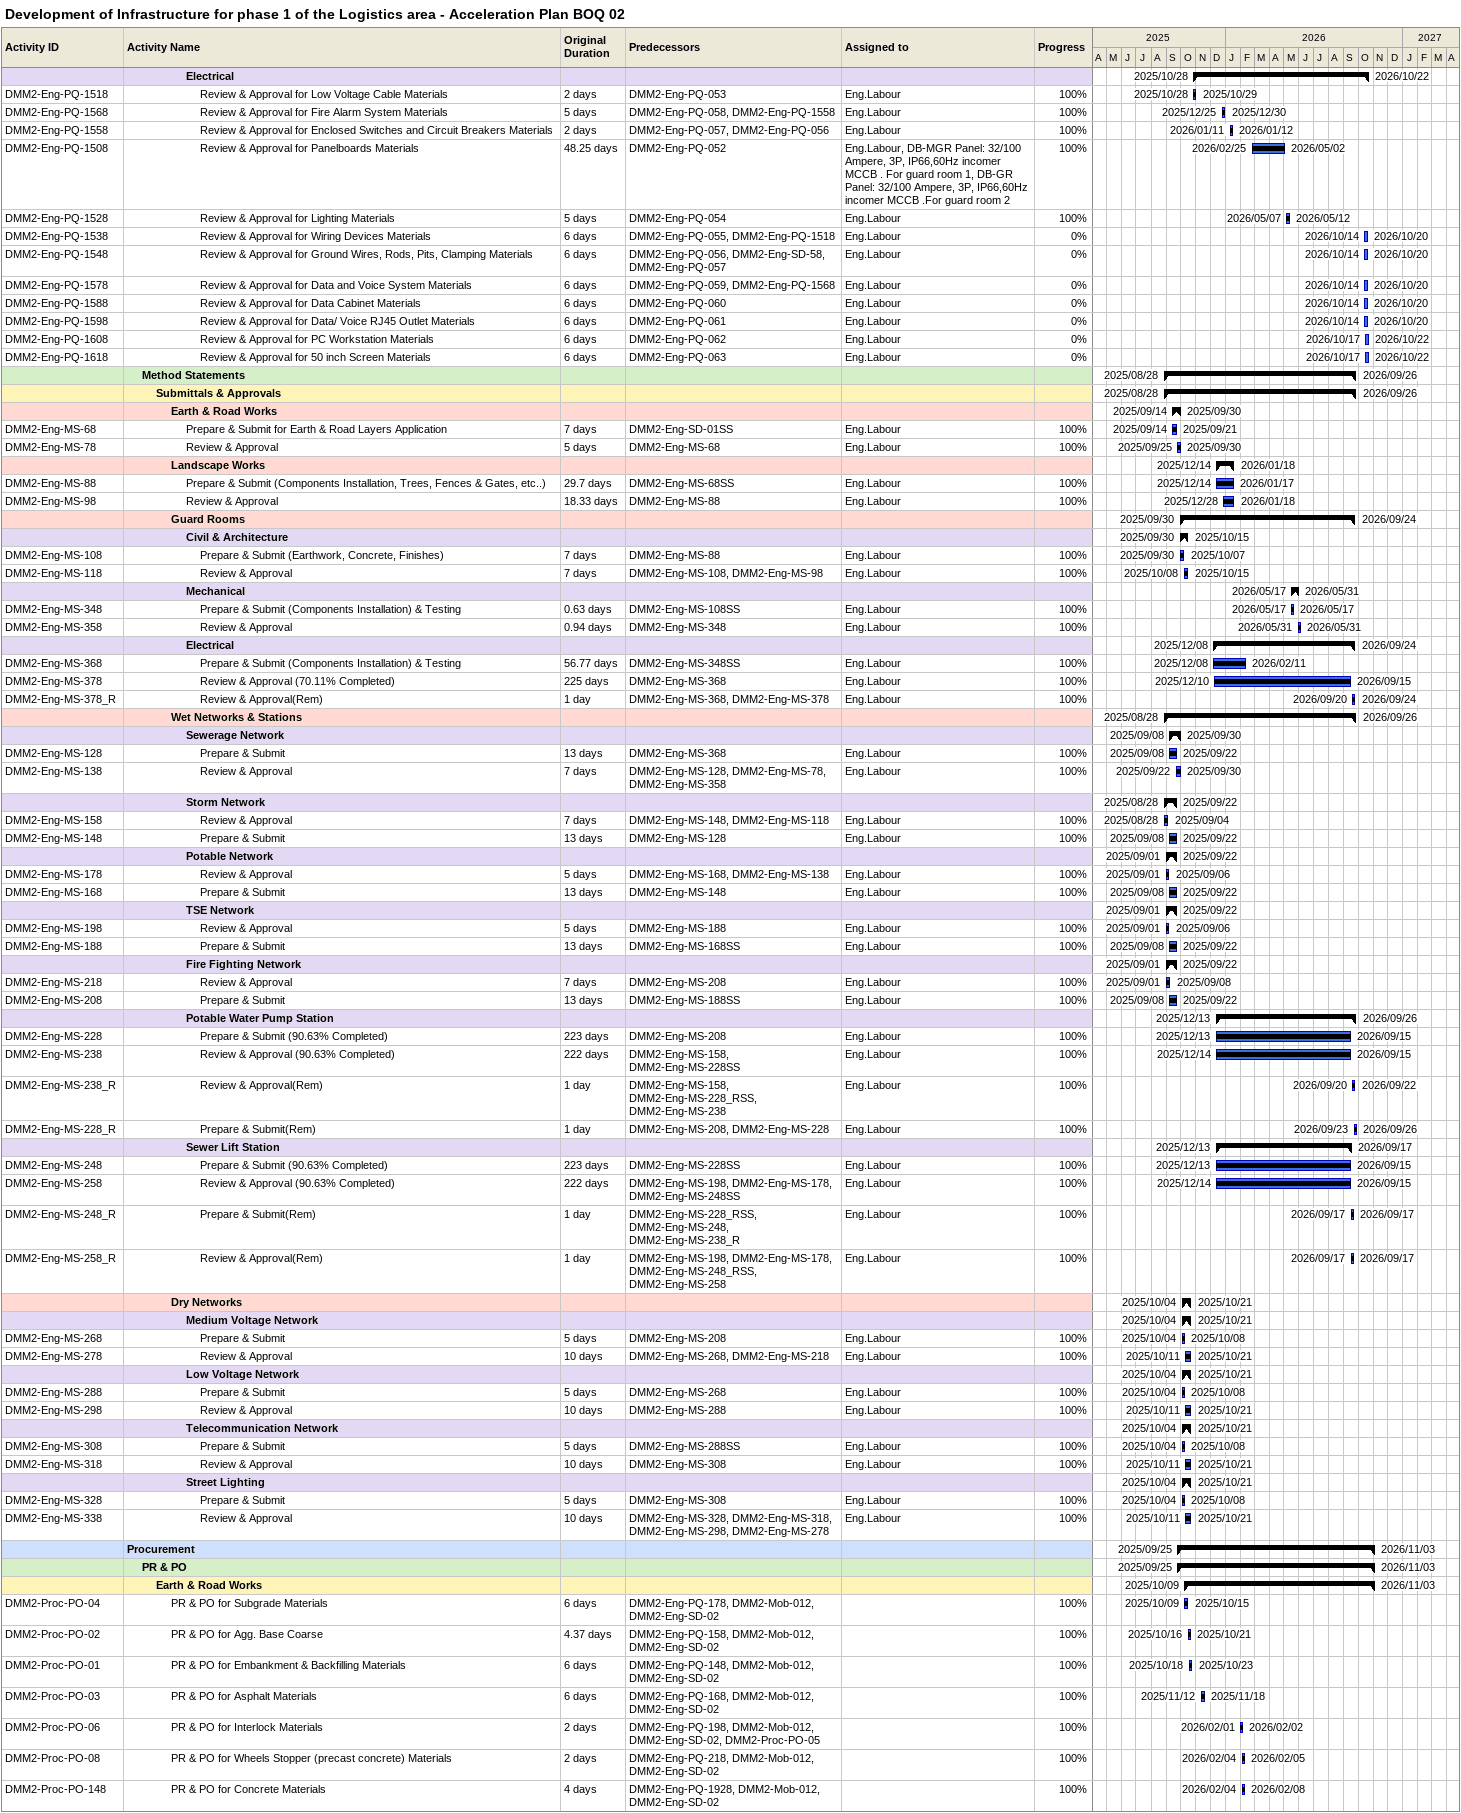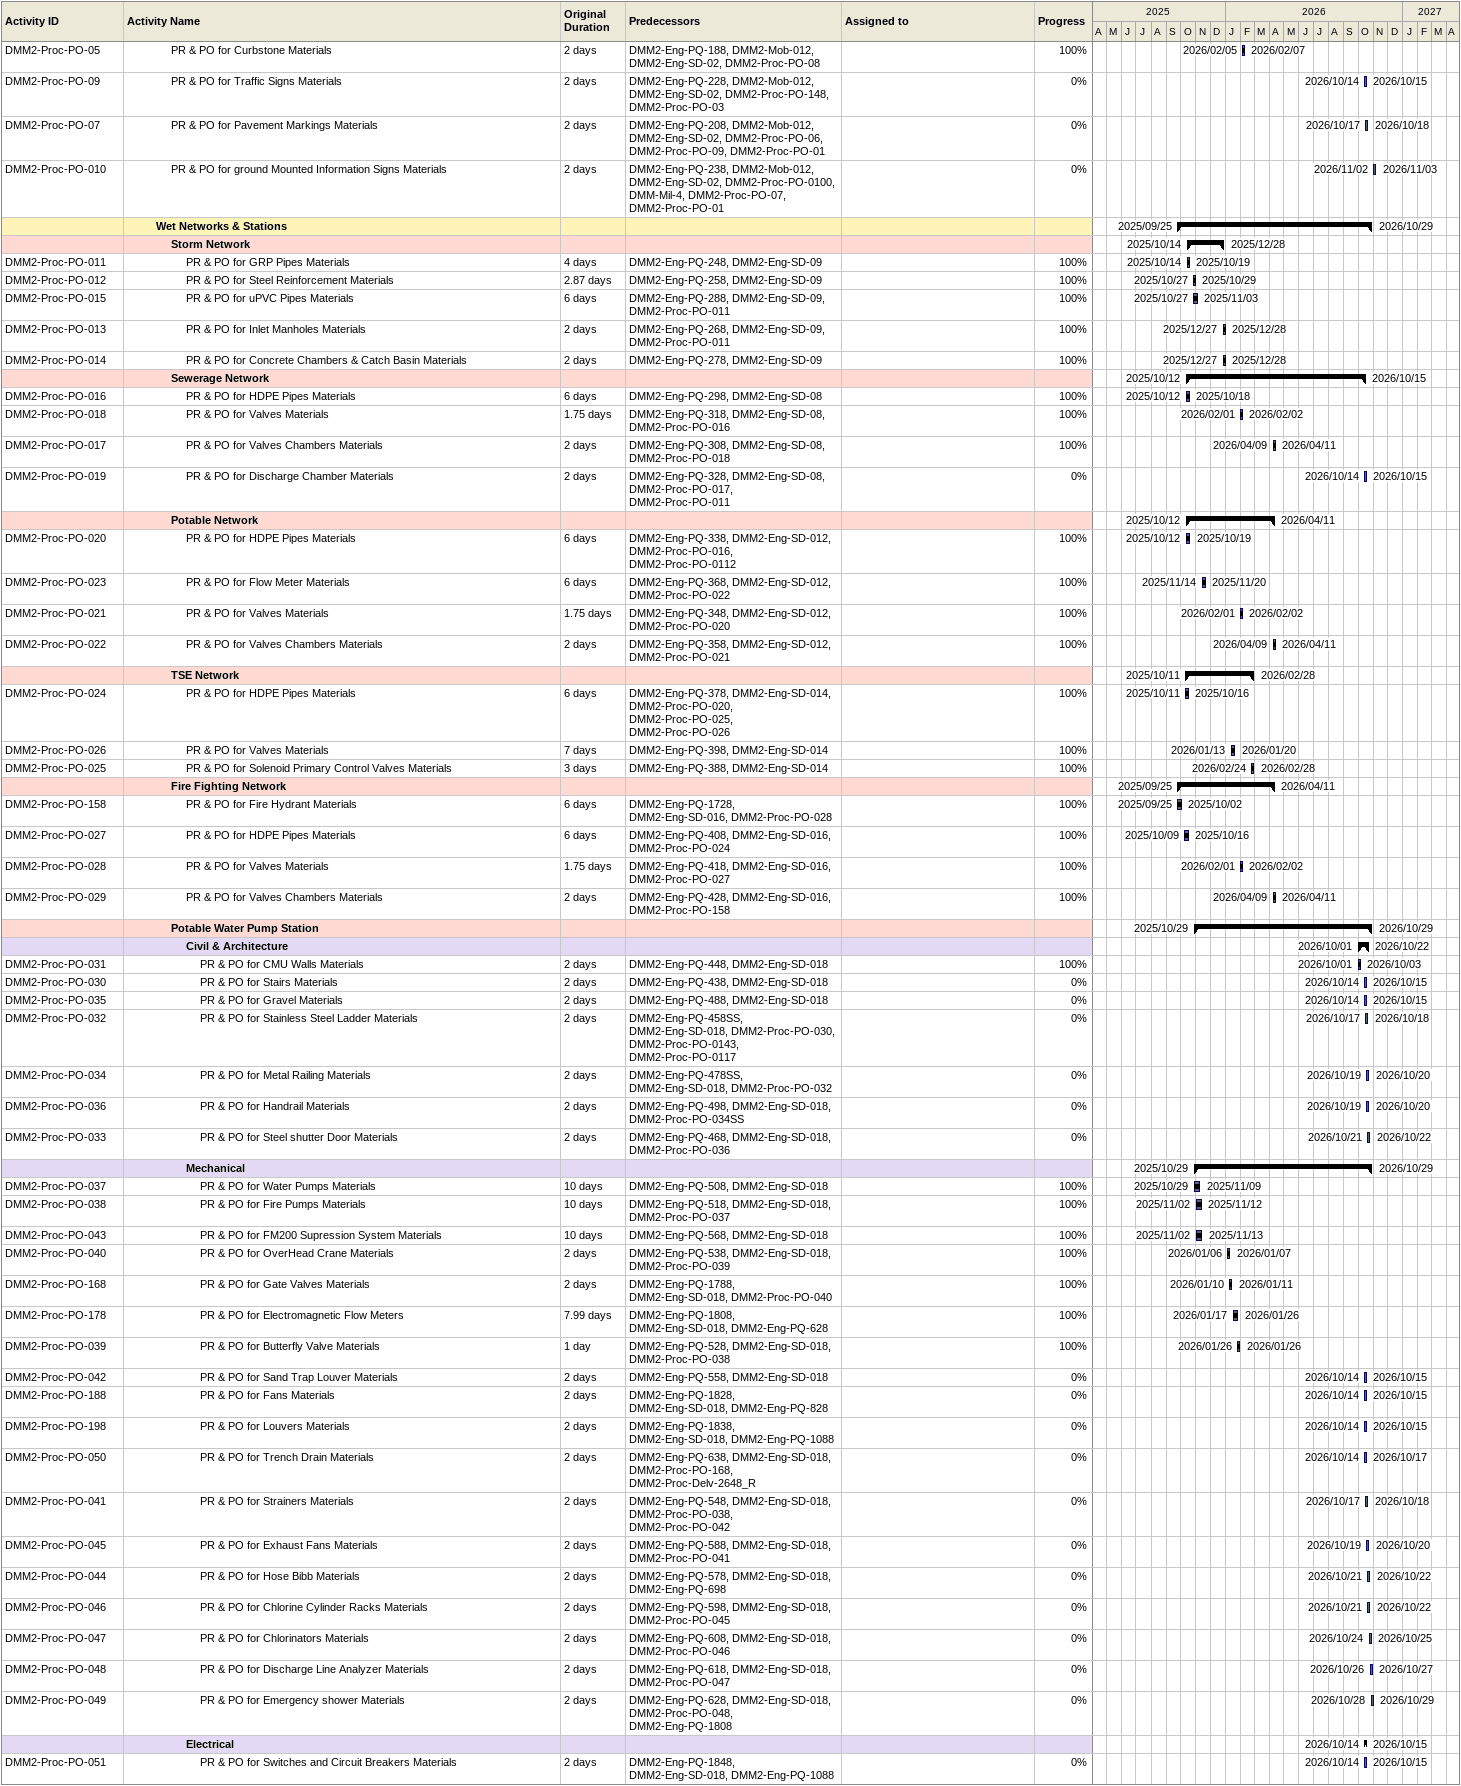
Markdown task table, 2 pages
Development of Infrastructure for phase 1 of the Logistics area - Acceleration Plan BOQ 02

| ID | Level | Task | Original duration | Start | Finish | Predecessors | Resources | % complete |
|---|---|---|---|---|---|---|---|---|
|  | 5 | **Electrical** |  | 2025-10-28 | 2026-10-22 |  |  |  |
| DMM2-Eng-PQ-1518 | 6 | Review & Approval for Low Voltage Cable Materials | 2d | 2025-10-28 | 2025-10-29 | DMM2-Eng-PQ-053 | Eng.Labour | 100 |
| DMM2-Eng-PQ-1568 | 6 | Review & Approval for Fire Alarm System Materials | 5d | 2025-12-25 | 2025-12-30 | DMM2-Eng-PQ-058, DMM2-Eng-PQ-1558 | Eng.Labour | 100 |
| DMM2-Eng-PQ-1558 | 6 | Review & Approval for Enclosed Switches and Circuit Breakers Materials | 2d | 2026-01-11 | 2026-01-12 | DMM2-Eng-PQ-057, DMM2-Eng-PQ-056 | Eng.Labour | 100 |
| DMM2-Eng-PQ-1508 | 6 | Review & Approval for Panelboards Materials | 48.25d | 2026-02-25 | 2026-05-02 | DMM2-Eng-PQ-052 | Eng.Labour, DB-MGR Panel: 32/100 Ampere, 3P, IP66,60Hz incomer MCCB . For guard room 1, DB-GR Panel: 32/100 Ampere, 3P, IP66,60Hz incomer MCCB .For guard room 2 | 100 |
| DMM2-Eng-PQ-1528 | 6 | Review & Approval for Lighting Materials | 5d | 2026-05-07 | 2026-05-12 | DMM2-Eng-PQ-054 | Eng.Labour | 100 |
| DMM2-Eng-PQ-1538 | 6 | Review & Approval for Wiring Devices Materials | 6d | 2026-10-14 | 2026-10-20 | DMM2-Eng-PQ-055, DMM2-Eng-PQ-1518 | Eng.Labour | 0 |
| DMM2-Eng-PQ-1548 | 6 | Review & Approval for Ground Wires, Rods, Pits, Clamping Materials | 6d | 2026-10-14 | 2026-10-20 | DMM2-Eng-PQ-056, DMM2-Eng-SD-58, DMM2-Eng-PQ-057 | Eng.Labour | 0 |
| DMM2-Eng-PQ-1578 | 6 | Review & Approval for Data and Voice System Materials | 6d | 2026-10-14 | 2026-10-20 | DMM2-Eng-PQ-059, DMM2-Eng-PQ-1568 | Eng.Labour | 0 |
| DMM2-Eng-PQ-1588 | 6 | Review & Approval for Data Cabinet Materials | 6d | 2026-10-14 | 2026-10-20 | DMM2-Eng-PQ-060 | Eng.Labour | 0 |
| DMM2-Eng-PQ-1598 | 6 | Review & Approval for Data/ Voice RJ45 Outlet Materials | 6d | 2026-10-14 | 2026-10-20 | DMM2-Eng-PQ-061 | Eng.Labour | 0 |
| DMM2-Eng-PQ-1608 | 6 | Review & Approval for PC Workstation Materials | 6d | 2026-10-17 | 2026-10-22 | DMM2-Eng-PQ-062 | Eng.Labour | 0 |
| DMM2-Eng-PQ-1618 | 6 | Review & Approval for 50 inch Screen Materials | 6d | 2026-10-17 | 2026-10-22 | DMM2-Eng-PQ-063 | Eng.Labour | 0 |
|  | 2 | **Method Statements** |  | 2025-08-28 | 2026-09-26 |  |  |  |
|  | 3 | **Submittals & Approvals** |  | 2025-08-28 | 2026-09-26 |  |  |  |
|  | 4 | **Earth & Road Works** |  | 2025-09-14 | 2025-09-30 |  |  |  |
| DMM2-Eng-MS-68 | 5 | Prepare & Submit for Earth & Road Layers Application | 7d | 2025-09-14 | 2025-09-21 | DMM2-Eng-SD-01SS | Eng.Labour | 100 |
| DMM2-Eng-MS-78 | 5 | Review & Approval | 5d | 2025-09-25 | 2025-09-30 | DMM2-Eng-MS-68 | Eng.Labour | 100 |
|  | 4 | **Landscape Works** |  | 2025-12-14 | 2026-01-18 |  |  |  |
| DMM2-Eng-MS-88 | 5 | Prepare & Submit (Components Installation, Trees, Fences & Gates, etc..) | 29.7d | 2025-12-14 | 2026-01-17 | DMM2-Eng-MS-68SS | Eng.Labour | 100 |
| DMM2-Eng-MS-98 | 5 | Review & Approval | 18.33d | 2025-12-28 | 2026-01-18 | DMM2-Eng-MS-88 | Eng.Labour | 100 |
|  | 4 | **Guard Rooms** |  | 2025-09-30 | 2026-09-24 |  |  |  |
|  | 5 | **Civil & Architecture** |  | 2025-09-30 | 2025-10-15 |  |  |  |
| DMM2-Eng-MS-108 | 6 | Prepare & Submit (Earthwork, Concrete, Finishes) | 7d | 2025-09-30 | 2025-10-07 | DMM2-Eng-MS-88 | Eng.Labour | 100 |
| DMM2-Eng-MS-118 | 6 | Review & Approval | 7d | 2025-10-08 | 2025-10-15 | DMM2-Eng-MS-108, DMM2-Eng-MS-98 | Eng.Labour | 100 |
|  | 5 | **Mechanical** |  | 2026-05-17 | 2026-05-31 |  |  |  |
| DMM2-Eng-MS-348 | 6 | Prepare & Submit (Components Installation) & Testing | 0.63d | 2026-05-17 | 2026-05-17 | DMM2-Eng-MS-108SS | Eng.Labour | 100 |
| DMM2-Eng-MS-358 | 6 | Review & Approval | 0.94d | 2026-05-31 | 2026-05-31 | DMM2-Eng-MS-348 | Eng.Labour | 100 |
|  | 5 | **Electrical** |  | 2025-12-08 | 2026-09-24 |  |  |  |
| DMM2-Eng-MS-368 | 6 | Prepare & Submit (Components Installation) & Testing | 56.77d | 2025-12-08 | 2026-02-11 | DMM2-Eng-MS-348SS | Eng.Labour | 100 |
| DMM2-Eng-MS-378 | 6 | Review & Approval (70.11% Completed) | 225d | 2025-12-10 | 2026-09-15 | DMM2-Eng-MS-368 | Eng.Labour | 100 |
| DMM2-Eng-MS-378_R | 6 | Review & Approval(Rem) | 1d | 2026-09-20 | 2026-09-24 | DMM2-Eng-MS-368, DMM2-Eng-MS-378 | Eng.Labour | 100 |
|  | 4 | **Wet Networks & Stations** |  | 2025-08-28 | 2026-09-26 |  |  |  |
|  | 5 | **Sewerage Network** |  | 2025-09-08 | 2025-09-30 |  |  |  |
| DMM2-Eng-MS-128 | 6 | Prepare & Submit | 13d | 2025-09-08 | 2025-09-22 | DMM2-Eng-MS-368 | Eng.Labour | 100 |
| DMM2-Eng-MS-138 | 6 | Review & Approval | 7d | 2025-09-22 | 2025-09-30 | DMM2-Eng-MS-128, DMM2-Eng-MS-78, DMM2-Eng-MS-358 | Eng.Labour | 100 |
|  | 5 | **Storm Network** |  | 2025-08-28 | 2025-09-22 |  |  |  |
| DMM2-Eng-MS-158 | 6 | Review & Approval | 7d | 2025-08-28 | 2025-09-04 | DMM2-Eng-MS-148, DMM2-Eng-MS-118 | Eng.Labour | 100 |
| DMM2-Eng-MS-148 | 6 | Prepare & Submit | 13d | 2025-09-08 | 2025-09-22 | DMM2-Eng-MS-128 | Eng.Labour | 100 |
|  | 5 | **Potable Network** |  | 2025-09-01 | 2025-09-22 |  |  |  |
| DMM2-Eng-MS-178 | 6 | Review & Approval | 5d | 2025-09-01 | 2025-09-06 | DMM2-Eng-MS-168, DMM2-Eng-MS-138 | Eng.Labour | 100 |
| DMM2-Eng-MS-168 | 6 | Prepare & Submit | 13d | 2025-09-08 | 2025-09-22 | DMM2-Eng-MS-148 | Eng.Labour | 100 |
|  | 5 | **TSE Network** |  | 2025-09-01 | 2025-09-22 |  |  |  |
| DMM2-Eng-MS-198 | 6 | Review & Approval | 5d | 2025-09-01 | 2025-09-06 | DMM2-Eng-MS-188 | Eng.Labour | 100 |
| DMM2-Eng-MS-188 | 6 | Prepare & Submit | 13d | 2025-09-08 | 2025-09-22 | DMM2-Eng-MS-168SS | Eng.Labour | 100 |
|  | 5 | **Fire Fighting Network** |  | 2025-09-01 | 2025-09-22 |  |  |  |
| DMM2-Eng-MS-218 | 6 | Review & Approval | 7d | 2025-09-01 | 2025-09-08 | DMM2-Eng-MS-208 | Eng.Labour | 100 |
| DMM2-Eng-MS-208 | 6 | Prepare & Submit | 13d | 2025-09-08 | 2025-09-22 | DMM2-Eng-MS-188SS | Eng.Labour | 100 |
|  | 5 | **Potable Water Pump Station** |  | 2025-12-13 | 2026-09-26 |  |  |  |
| DMM2-Eng-MS-228 | 6 | Prepare & Submit (90.63% Completed) | 223d | 2025-12-13 | 2026-09-15 | DMM2-Eng-MS-208 | Eng.Labour | 100 |
| DMM2-Eng-MS-238 | 6 | Review & Approval (90.63% Completed) | 222d | 2025-12-14 | 2026-09-15 | DMM2-Eng-MS-158, DMM2-Eng-MS-228SS | Eng.Labour | 100 |
| DMM2-Eng-MS-238_R | 6 | Review & Approval(Rem) | 1d | 2026-09-20 | 2026-09-22 | DMM2-Eng-MS-158, DMM2-Eng-MS-228_RSS, DMM2-Eng-MS-238 | Eng.Labour | 100 |
| DMM2-Eng-MS-228_R | 6 | Prepare & Submit(Rem) | 1d | 2026-09-23 | 2026-09-26 | DMM2-Eng-MS-208, DMM2-Eng-MS-228 | Eng.Labour | 100 |
|  | 5 | **Sewer Lift Station** |  | 2025-12-13 | 2026-09-17 |  |  |  |
| DMM2-Eng-MS-248 | 6 | Prepare & Submit (90.63% Completed) | 223d | 2025-12-13 | 2026-09-15 | DMM2-Eng-MS-228SS | Eng.Labour | 100 |
| DMM2-Eng-MS-258 | 6 | Review & Approval (90.63% Completed) | 222d | 2025-12-14 | 2026-09-15 | DMM2-Eng-MS-198, DMM2-Eng-MS-178, DMM2-Eng-MS-248SS | Eng.Labour | 100 |
| DMM2-Eng-MS-248_R | 6 | Prepare & Submit(Rem) | 1d | 2026-09-17 | 2026-09-17 | DMM2-Eng-MS-228_RSS, DMM2-Eng-MS-248, DMM2-Eng-MS-238_R | Eng.Labour | 100 |
| DMM2-Eng-MS-258_R | 6 | Review & Approval(Rem) | 1d | 2026-09-17 | 2026-09-17 | DMM2-Eng-MS-198, DMM2-Eng-MS-178, DMM2-Eng-MS-248_RSS, DMM2-Eng-MS-258 | Eng.Labour | 100 |
|  | 4 | **Dry Networks** |  | 2025-10-04 | 2025-10-21 |  |  |  |
|  | 5 | **Medium Voltage Network** |  | 2025-10-04 | 2025-10-21 |  |  |  |
| DMM2-Eng-MS-268 | 6 | Prepare & Submit | 5d | 2025-10-04 | 2025-10-08 | DMM2-Eng-MS-208 | Eng.Labour | 100 |
| DMM2-Eng-MS-278 | 6 | Review & Approval | 10d | 2025-10-11 | 2025-10-21 | DMM2-Eng-MS-268, DMM2-Eng-MS-218 | Eng.Labour | 100 |
|  | 5 | **Low Voltage Network** |  | 2025-10-04 | 2025-10-21 |  |  |  |
| DMM2-Eng-MS-288 | 6 | Prepare & Submit | 5d | 2025-10-04 | 2025-10-08 | DMM2-Eng-MS-268 | Eng.Labour | 100 |
| DMM2-Eng-MS-298 | 6 | Review & Approval | 10d | 2025-10-11 | 2025-10-21 | DMM2-Eng-MS-288 | Eng.Labour | 100 |
|  | 5 | **Telecommunication Network** |  | 2025-10-04 | 2025-10-21 |  |  |  |
| DMM2-Eng-MS-308 | 6 | Prepare & Submit | 5d | 2025-10-04 | 2025-10-08 | DMM2-Eng-MS-288SS | Eng.Labour | 100 |
| DMM2-Eng-MS-318 | 6 | Review & Approval | 10d | 2025-10-11 | 2025-10-21 | DMM2-Eng-MS-308 | Eng.Labour | 100 |
|  | 5 | **Street Lighting** |  | 2025-10-04 | 2025-10-21 |  |  |  |
| DMM2-Eng-MS-328 | 6 | Prepare & Submit | 5d | 2025-10-04 | 2025-10-08 | DMM2-Eng-MS-308 | Eng.Labour | 100 |
| DMM2-Eng-MS-338 | 6 | Review & Approval | 10d | 2025-10-11 | 2025-10-21 | DMM2-Eng-MS-328, DMM2-Eng-MS-318, DMM2-Eng-MS-298, DMM2-Eng-MS-278 | Eng.Labour | 100 |
|  | 1 | **Procurement** |  | 2025-09-25 | 2026-11-03 |  |  |  |
|  | 2 | **PR & PO** |  | 2025-09-25 | 2026-11-03 |  |  |  |
|  | 3 | **Earth & Road Works** |  | 2025-10-09 | 2026-11-03 |  |  |  |
| DMM2-Proc-PO-04 | 4 | PR & PO for Subgrade Materials | 6d | 2025-10-09 | 2025-10-15 | DMM2-Eng-PQ-178, DMM2-Mob-012, DMM2-Eng-SD-02 |  | 100 |
| DMM2-Proc-PO-02 | 4 | PR & PO for Agg. Base Coarse | 4.37d | 2025-10-16 | 2025-10-21 | DMM2-Eng-PQ-158, DMM2-Mob-012, DMM2-Eng-SD-02 |  | 100 |
| DMM2-Proc-PO-01 | 4 | PR & PO for Embankment & Backfilling Materials | 6d | 2025-10-18 | 2025-10-23 | DMM2-Eng-PQ-148, DMM2-Mob-012, DMM2-Eng-SD-02 |  | 100 |
| DMM2-Proc-PO-03 | 4 | PR & PO for Asphalt Materials | 6d | 2025-11-12 | 2025-11-18 | DMM2-Eng-PQ-168, DMM2-Mob-012, DMM2-Eng-SD-02 |  | 100 |
| DMM2-Proc-PO-06 | 4 | PR & PO for Interlock Materials | 2d | 2026-02-01 | 2026-02-02 | DMM2-Eng-PQ-198, DMM2-Mob-012, DMM2-Eng-SD-02, DMM2-Proc-PO-05 |  | 100 |
| DMM2-Proc-PO-08 | 4 | PR & PO for Wheels Stopper (precast concrete) Materials | 2d | 2026-02-04 | 2026-02-05 | DMM2-Eng-PQ-218, DMM2-Mob-012, DMM2-Eng-SD-02 |  | 100 |
| DMM2-Proc-PO-148 | 4 | PR & PO for Concrete Materials | 4d | 2026-02-04 | 2026-02-08 | DMM2-Eng-PQ-1928, DMM2-Mob-012, DMM2-Eng-SD-02 |  | 100 |
| DMM2-Proc-PO-05 | 4 | PR & PO for Curbstone Materials | 2d | 2026-02-05 | 2026-02-07 | DMM2-Eng-PQ-188, DMM2-Mob-012, DMM2-Eng-SD-02, DMM2-Proc-PO-08 |  | 100 |
| DMM2-Proc-PO-09 | 4 | PR & PO for Traffic Signs Materials | 2d | 2026-10-14 | 2026-10-15 | DMM2-Eng-PQ-228, DMM2-Mob-012, DMM2-Eng-SD-02, DMM2-Proc-PO-148, DMM2-Proc-PO-03 |  | 0 |
| DMM2-Proc-PO-07 | 4 | PR & PO for Pavement Markings Materials | 2d | 2026-10-17 | 2026-10-18 | DMM2-Eng-PQ-208, DMM2-Mob-012, DMM2-Eng-SD-02, DMM2-Proc-PO-06, DMM2-Proc-PO-09, DMM2-Proc-PO-01 |  | 0 |
| DMM2-Proc-PO-010 | 4 | PR & PO for ground Mounted Information Signs Materials | 2d | 2026-11-02 | 2026-11-03 | DMM2-Eng-PQ-238, DMM2-Mob-012, DMM2-Eng-SD-02, DMM2-Proc-PO-0100, DMM-Mil-4, DMM2-Proc-PO-07, DMM2-Proc-PO-01 |  | 0 |
|  | 3 | **Wet Networks & Stations** |  | 2025-09-25 | 2026-10-29 |  |  |  |
|  | 4 | **Storm Network** |  | 2025-10-14 | 2025-12-28 |  |  |  |
| DMM2-Proc-PO-011 | 5 | PR & PO for GRP Pipes Materials | 4d | 2025-10-14 | 2025-10-19 | DMM2-Eng-PQ-248, DMM2-Eng-SD-09 |  | 100 |
| DMM2-Proc-PO-012 | 5 | PR & PO for Steel Reinforcement Materials | 2.87d | 2025-10-27 | 2025-10-29 | DMM2-Eng-PQ-258, DMM2-Eng-SD-09 |  | 100 |
| DMM2-Proc-PO-015 | 5 | PR & PO for uPVC Pipes Materials | 6d | 2025-10-27 | 2025-11-03 | DMM2-Eng-PQ-288, DMM2-Eng-SD-09, DMM2-Proc-PO-011 |  | 100 |
| DMM2-Proc-PO-013 | 5 | PR & PO for Inlet Manholes Materials | 2d | 2025-12-27 | 2025-12-28 | DMM2-Eng-PQ-268, DMM2-Eng-SD-09, DMM2-Proc-PO-011 |  | 100 |
| DMM2-Proc-PO-014 | 5 | PR & PO for Concrete Chambers & Catch Basin Materials | 2d | 2025-12-27 | 2025-12-28 | DMM2-Eng-PQ-278, DMM2-Eng-SD-09 |  | 100 |
|  | 4 | **Sewerage Network** |  | 2025-10-12 | 2026-10-15 |  |  |  |
| DMM2-Proc-PO-016 | 5 | PR & PO for HDPE Pipes Materials | 6d | 2025-10-12 | 2025-10-18 | DMM2-Eng-PQ-298, DMM2-Eng-SD-08 |  | 100 |
| DMM2-Proc-PO-018 | 5 | PR & PO for Valves Materials | 1.75d | 2026-02-01 | 2026-02-02 | DMM2-Eng-PQ-318, DMM2-Eng-SD-08, DMM2-Proc-PO-016 |  | 100 |
| DMM2-Proc-PO-017 | 5 | PR & PO for Valves Chambers Materials | 2d | 2026-04-09 | 2026-04-11 | DMM2-Eng-PQ-308, DMM2-Eng-SD-08, DMM2-Proc-PO-018 |  | 100 |
| DMM2-Proc-PO-019 | 5 | PR & PO for Discharge Chamber Materials | 2d | 2026-10-14 | 2026-10-15 | DMM2-Eng-PQ-328, DMM2-Eng-SD-08, DMM2-Proc-PO-017, DMM2-Proc-PO-011 |  | 0 |
|  | 4 | **Potable Network** |  | 2025-10-12 | 2026-04-11 |  |  |  |
| DMM2-Proc-PO-020 | 5 | PR & PO for HDPE Pipes Materials | 6d | 2025-10-12 | 2025-10-19 | DMM2-Eng-PQ-338, DMM2-Eng-SD-012, DMM2-Proc-PO-016, DMM2-Proc-PO-0112 |  | 100 |
| DMM2-Proc-PO-023 | 5 | PR & PO for Flow Meter Materials | 6d | 2025-11-14 | 2025-11-20 | DMM2-Eng-PQ-368, DMM2-Eng-SD-012, DMM2-Proc-PO-022 |  | 100 |
| DMM2-Proc-PO-021 | 5 | PR & PO for Valves Materials | 1.75d | 2026-02-01 | 2026-02-02 | DMM2-Eng-PQ-348, DMM2-Eng-SD-012, DMM2-Proc-PO-020 |  | 100 |
| DMM2-Proc-PO-022 | 5 | PR & PO for Valves Chambers Materials | 2d | 2026-04-09 | 2026-04-11 | DMM2-Eng-PQ-358, DMM2-Eng-SD-012, DMM2-Proc-PO-021 |  | 100 |
|  | 4 | **TSE Network** |  | 2025-10-11 | 2026-02-28 |  |  |  |
| DMM2-Proc-PO-024 | 5 | PR & PO for HDPE Pipes Materials | 6d | 2025-10-11 | 2025-10-16 | DMM2-Eng-PQ-378, DMM2-Eng-SD-014, DMM2-Proc-PO-020, DMM2-Proc-PO-025, DMM2-Proc-PO-026 |  | 100 |
| DMM2-Proc-PO-026 | 5 | PR & PO for Valves Materials | 7d | 2026-01-13 | 2026-01-20 | DMM2-Eng-PQ-398, DMM2-Eng-SD-014 |  | 100 |
| DMM2-Proc-PO-025 | 5 | PR & PO for Solenoid Primary Control Valves Materials | 3d | 2026-02-24 | 2026-02-28 | DMM2-Eng-PQ-388, DMM2-Eng-SD-014 |  | 100 |
|  | 4 | **Fire Fighting Network** |  | 2025-09-25 | 2026-04-11 |  |  |  |
| DMM2-Proc-PO-158 | 5 | PR & PO for Fire Hydrant Materials | 6d | 2025-09-25 | 2025-10-02 | DMM2-Eng-PQ-1728, DMM2-Eng-SD-016, DMM2-Proc-PO-028 |  | 100 |
| DMM2-Proc-PO-027 | 5 | PR & PO for HDPE Pipes Materials | 6d | 2025-10-09 | 2025-10-16 | DMM2-Eng-PQ-408, DMM2-Eng-SD-016, DMM2-Proc-PO-024 |  | 100 |
| DMM2-Proc-PO-028 | 5 | PR & PO for Valves Materials | 1.75d | 2026-02-01 | 2026-02-02 | DMM2-Eng-PQ-418, DMM2-Eng-SD-016, DMM2-Proc-PO-027 |  | 100 |
| DMM2-Proc-PO-029 | 5 | PR & PO for Valves Chambers Materials | 2d | 2026-04-09 | 2026-04-11 | DMM2-Eng-PQ-428, DMM2-Eng-SD-016, DMM2-Proc-PO-158 |  | 100 |
|  | 4 | **Potable Water Pump Station** |  | 2025-10-29 | 2026-10-29 |  |  |  |
|  | 5 | **Civil & Architecture** |  | 2026-10-01 | 2026-10-22 |  |  |  |
| DMM2-Proc-PO-031 | 6 | PR & PO for CMU Walls Materials | 2d | 2026-10-01 | 2026-10-03 | DMM2-Eng-PQ-448, DMM2-Eng-SD-018 |  | 100 |
| DMM2-Proc-PO-030 | 6 | PR & PO for Stairs Materials | 2d | 2026-10-14 | 2026-10-15 | DMM2-Eng-PQ-438, DMM2-Eng-SD-018 |  | 0 |
| DMM2-Proc-PO-035 | 6 | PR & PO for Gravel Materials | 2d | 2026-10-14 | 2026-10-15 | DMM2-Eng-PQ-488, DMM2-Eng-SD-018 |  | 0 |
| DMM2-Proc-PO-032 | 6 | PR & PO for Stainless Steel Ladder Materials | 2d | 2026-10-17 | 2026-10-18 | DMM2-Eng-PQ-458SS, DMM2-Eng-SD-018, DMM2-Proc-PO-030, DMM2-Proc-PO-0143, DMM2-Proc-PO-0117 |  | 0 |
| DMM2-Proc-PO-034 | 6 | PR & PO for Metal Railing Materials | 2d | 2026-10-19 | 2026-10-20 | DMM2-Eng-PQ-478SS, DMM2-Eng-SD-018, DMM2-Proc-PO-032 |  | 0 |
| DMM2-Proc-PO-036 | 6 | PR & PO for Handrail Materials | 2d | 2026-10-19 | 2026-10-20 | DMM2-Eng-PQ-498, DMM2-Eng-SD-018, DMM2-Proc-PO-034SS |  | 0 |
| DMM2-Proc-PO-033 | 6 | PR & PO for Steel shutter Door Materials | 2d | 2026-10-21 | 2026-10-22 | DMM2-Eng-PQ-468, DMM2-Eng-SD-018, DMM2-Proc-PO-036 |  | 0 |
|  | 5 | **Mechanical** |  | 2025-10-29 | 2026-10-29 |  |  |  |
| DMM2-Proc-PO-037 | 6 | PR & PO for Water Pumps Materials | 10d | 2025-10-29 | 2025-11-09 | DMM2-Eng-PQ-508, DMM2-Eng-SD-018 |  | 100 |
| DMM2-Proc-PO-038 | 6 | PR & PO for Fire Pumps Materials | 10d | 2025-11-02 | 2025-11-12 | DMM2-Eng-PQ-518, DMM2-Eng-SD-018, DMM2-Proc-PO-037 |  | 100 |
| DMM2-Proc-PO-043 | 6 | PR & PO for FM200 Supression System Materials | 10d | 2025-11-02 | 2025-11-13 | DMM2-Eng-PQ-568, DMM2-Eng-SD-018 |  | 100 |
| DMM2-Proc-PO-040 | 6 | PR & PO for OverHead Crane Materials | 2d | 2026-01-06 | 2026-01-07 | DMM2-Eng-PQ-538, DMM2-Eng-SD-018, DMM2-Proc-PO-039 |  | 100 |
| DMM2-Proc-PO-168 | 6 | PR & PO for Gate Valves Materials | 2d | 2026-01-10 | 2026-01-11 | DMM2-Eng-PQ-1788, DMM2-Eng-SD-018, DMM2-Proc-PO-040 |  | 100 |
| DMM2-Proc-PO-178 | 6 | PR & PO for Electromagnetic Flow Meters | 7.99d | 2026-01-17 | 2026-01-26 | DMM2-Eng-PQ-1808, DMM2-Eng-SD-018, DMM2-Eng-PQ-628 |  | 100 |
| DMM2-Proc-PO-039 | 6 | PR & PO for Butterfly Valve Materials | 1d | 2026-01-26 | 2026-01-26 | DMM2-Eng-PQ-528, DMM2-Eng-SD-018, DMM2-Proc-PO-038 |  | 100 |
| DMM2-Proc-PO-042 | 6 | PR & PO for Sand Trap Louver Materials | 2d | 2026-10-14 | 2026-10-15 | DMM2-Eng-PQ-558, DMM2-Eng-SD-018 |  | 0 |
| DMM2-Proc-PO-188 | 6 | PR & PO for Fans Materials | 2d | 2026-10-14 | 2026-10-15 | DMM2-Eng-PQ-1828, DMM2-Eng-SD-018, DMM2-Eng-PQ-828 |  | 0 |
| DMM2-Proc-PO-198 | 6 | PR & PO for Louvers Materials | 2d | 2026-10-14 | 2026-10-15 | DMM2-Eng-PQ-1838, DMM2-Eng-SD-018, DMM2-Eng-PQ-1088 |  | 0 |
| DMM2-Proc-PO-050 | 6 | PR & PO for Trench Drain Materials | 2d | 2026-10-14 | 2026-10-17 | DMM2-Eng-PQ-638, DMM2-Eng-SD-018, DMM2-Proc-PO-168, DMM2-Proc-Delv-2648_R |  | 0 |
| DMM2-Proc-PO-041 | 6 | PR & PO for Strainers Materials | 2d | 2026-10-17 | 2026-10-18 | DMM2-Eng-PQ-548, DMM2-Eng-SD-018, DMM2-Proc-PO-038, DMM2-Proc-PO-042 |  | 0 |
| DMM2-Proc-PO-045 | 6 | PR & PO for Exhaust Fans Materials | 2d | 2026-10-19 | 2026-10-20 | DMM2-Eng-PQ-588, DMM2-Eng-SD-018, DMM2-Proc-PO-041 |  | 0 |
| DMM2-Proc-PO-044 | 6 | PR & PO for Hose Bibb Materials | 2d | 2026-10-21 | 2026-10-22 | DMM2-Eng-PQ-578, DMM2-Eng-SD-018, DMM2-Eng-PQ-698 |  | 0 |
| DMM2-Proc-PO-046 | 6 | PR & PO for Chlorine Cylinder Racks Materials | 2d | 2026-10-21 | 2026-10-22 | DMM2-Eng-PQ-598, DMM2-Eng-SD-018, DMM2-Proc-PO-045 |  | 0 |
| DMM2-Proc-PO-047 | 6 | PR & PO for Chlorinators Materials | 2d | 2026-10-24 | 2026-10-25 | DMM2-Eng-PQ-608, DMM2-Eng-SD-018, DMM2-Proc-PO-046 |  | 0 |
| DMM2-Proc-PO-048 | 6 | PR & PO for Discharge Line Analyzer Materials | 2d | 2026-10-26 | 2026-10-27 | DMM2-Eng-PQ-618, DMM2-Eng-SD-018, DMM2-Proc-PO-047 |  | 0 |
| DMM2-Proc-PO-049 | 6 | PR & PO for Emergency shower Materials | 2d | 2026-10-28 | 2026-10-29 | DMM2-Eng-PQ-628, DMM2-Eng-SD-018, DMM2-Proc-PO-048, DMM2-Eng-PQ-1808 |  | 0 |
|  | 5 | **Electrical** |  | 2026-10-14 | 2026-10-15 |  |  |  |
| DMM2-Proc-PO-051 | 6 | PR & PO for Switches and Circuit Breakers Materials | 2d | 2026-10-14 | 2026-10-15 | DMM2-Eng-PQ-1848, DMM2-Eng-SD-018, DMM2-Eng-PQ-1088 |  | 0 |
